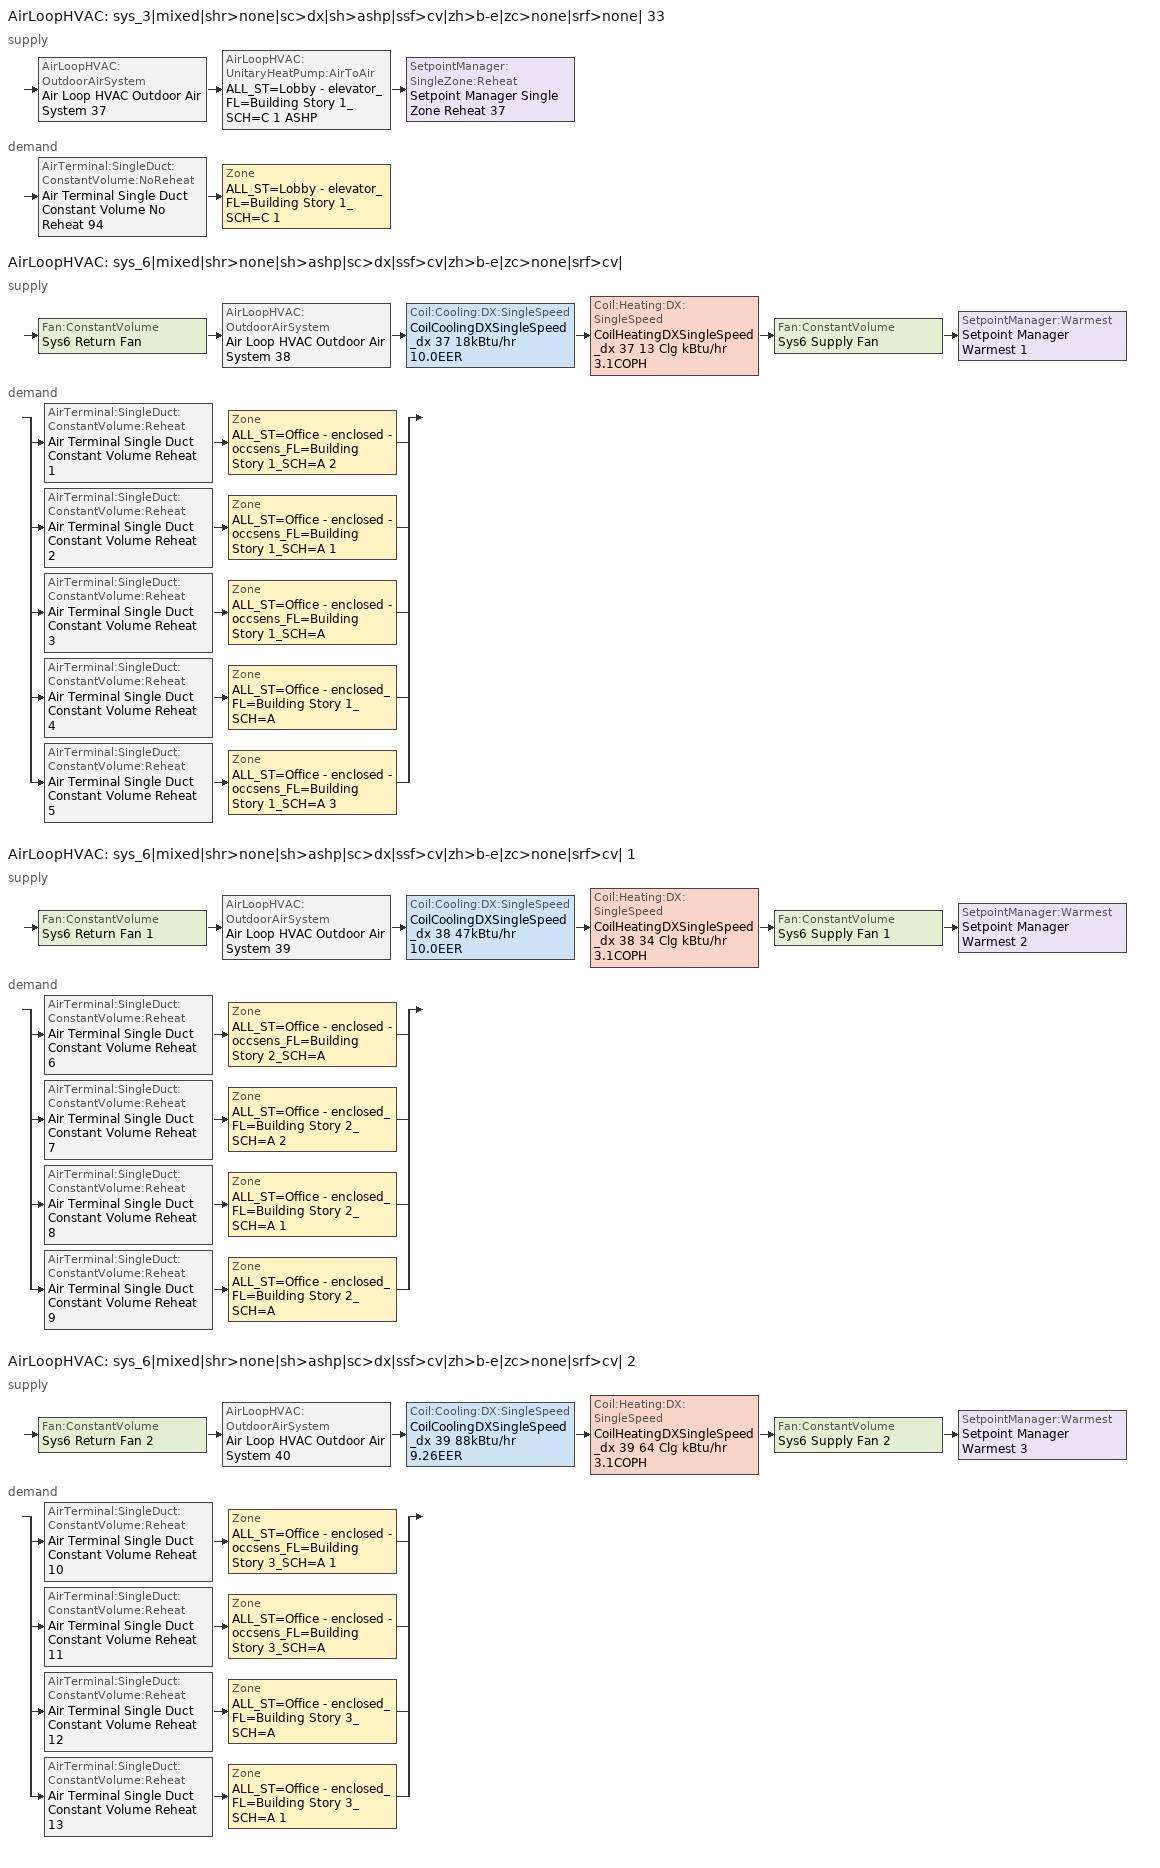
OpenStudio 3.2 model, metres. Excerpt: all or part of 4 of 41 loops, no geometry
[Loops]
AirLoopHVAC 'sys_3|mixed|shr>none|sc>dx|sh>ashp|ssf>cv|zh>b-e|zc>none|srf>none| 33'
 supply: AirLoopHVAC:OutdoorAirSystem 'Air Loop HVAC Outdoor Air System 37' > AirLoopHVAC:UnitaryHeatPump:AirToAir 'ALL_ST=Lobby - elevator_FL=Building Story 1_SCH=C 1 ASHP' > SetpointManager:SingleZone:Reheat 'Setpoint Manager Single Zone Reheat 37'
 demand: AirTerminal:SingleDuct:ConstantVolume:NoReheat 'Air Terminal Single Duct Constant Volume No Reheat 94' > Zone 'ALL_ST=Lobby - elevator_FL=Building Story 1_SCH=C 1'
AirLoopHVAC 'sys_6|mixed|shr>none|sh>ashp|sc>dx|ssf>cv|zh>b-e|zc>none|srf>cv|'
 supply: Fan:ConstantVolume 'Sys6 Return Fan' > AirLoopHVAC:OutdoorAirSystem 'Air Loop HVAC Outdoor Air System 38' > Coil:Cooling:DX:SingleSpeed 'CoilCoolingDXSingleSpeed_dx 37 18kBtu/hr 10.0EER' > Coil:Heating:DX:SingleSpeed 'CoilHeatingDXSingleSpeed_dx 37 13 Clg kBtu/hr 3.1COPH' > Fan:ConstantVolume 'Sys6 Supply Fan' > SetpointManager:Warmest 'Setpoint Manager Warmest 1'
 demand: split
  | AirTerminal:SingleDuct:ConstantVolume:Reheat 'Air Terminal Single Duct Constant Volume Reheat 1' > Zone 'ALL_ST=Office - enclosed - occsens_FL=Building Story 1_SCH=A 2'
  | AirTerminal:SingleDuct:ConstantVolume:Reheat 'Air Terminal Single Duct Constant Volume Reheat 2' > Zone 'ALL_ST=Office - enclosed - occsens_FL=Building Story 1_SCH=A 1'
  | AirTerminal:SingleDuct:ConstantVolume:Reheat 'Air Terminal Single Duct Constant Volume Reheat 3' > Zone 'ALL_ST=Office - enclosed - occsens_FL=Building Story 1_SCH=A'
  | AirTerminal:SingleDuct:ConstantVolume:Reheat 'Air Terminal Single Duct Constant Volume Reheat 4' > Zone 'ALL_ST=Office - enclosed_FL=Building Story 1_SCH=A'
  | AirTerminal:SingleDuct:ConstantVolume:Reheat 'Air Terminal Single Duct Constant Volume Reheat 5' > Zone 'ALL_ST=Office - enclosed - occsens_FL=Building Story 1_SCH=A 3'
AirLoopHVAC 'sys_6|mixed|shr>none|sh>ashp|sc>dx|ssf>cv|zh>b-e|zc>none|srf>cv| 1'
 supply: Fan:ConstantVolume 'Sys6 Return Fan 1' > AirLoopHVAC:OutdoorAirSystem 'Air Loop HVAC Outdoor Air System 39' > Coil:Cooling:DX:SingleSpeed 'CoilCoolingDXSingleSpeed_dx 38 47kBtu/hr 10.0EER' > Coil:Heating:DX:SingleSpeed 'CoilHeatingDXSingleSpeed_dx 38 34 Clg kBtu/hr 3.1COPH' > Fan:ConstantVolume 'Sys6 Supply Fan 1' > SetpointManager:Warmest 'Setpoint Manager Warmest 2'
 demand: split
  | AirTerminal:SingleDuct:ConstantVolume:Reheat 'Air Terminal Single Duct Constant Volume Reheat 6' > Zone 'ALL_ST=Office - enclosed - occsens_FL=Building Story 2_SCH=A'
  | AirTerminal:SingleDuct:ConstantVolume:Reheat 'Air Terminal Single Duct Constant Volume Reheat 7' > Zone 'ALL_ST=Office - enclosed_FL=Building Story 2_SCH=A 2'
  | AirTerminal:SingleDuct:ConstantVolume:Reheat 'Air Terminal Single Duct Constant Volume Reheat 8' > Zone 'ALL_ST=Office - enclosed_FL=Building Story 2_SCH=A 1'
  | AirTerminal:SingleDuct:ConstantVolume:Reheat 'Air Terminal Single Duct Constant Volume Reheat 9' > Zone 'ALL_ST=Office - enclosed_FL=Building Story 2_SCH=A'
AirLoopHVAC 'sys_6|mixed|shr>none|sh>ashp|sc>dx|ssf>cv|zh>b-e|zc>none|srf>cv| 2'
 supply: Fan:ConstantVolume 'Sys6 Return Fan 2' > AirLoopHVAC:OutdoorAirSystem 'Air Loop HVAC Outdoor Air System 40' > Coil:Cooling:DX:SingleSpeed 'CoilCoolingDXSingleSpeed_dx 39 88kBtu/hr 9.26EER' > Coil:Heating:DX:SingleSpeed 'CoilHeatingDXSingleSpeed_dx 39 64 Clg kBtu/hr 3.1COPH' > Fan:ConstantVolume 'Sys6 Supply Fan 2' > SetpointManager:Warmest 'Setpoint Manager Warmest 3'
 demand: split
  | AirTerminal:SingleDuct:ConstantVolume:Reheat 'Air Terminal Single Duct Constant Volume Reheat 10' > Zone 'ALL_ST=Office - enclosed - occsens_FL=Building Story 3_SCH=A 1'
  | AirTerminal:SingleDuct:ConstantVolume:Reheat 'Air Terminal Single Duct Constant Volume Reheat 11' > Zone 'ALL_ST=Office - enclosed - occsens_FL=Building Story 3_SCH=A'
  | AirTerminal:SingleDuct:ConstantVolume:Reheat 'Air Terminal Single Duct Constant Volume Reheat 12' > Zone 'ALL_ST=Office - enclosed_FL=Building Story 3_SCH=A'
  | AirTerminal:SingleDuct:ConstantVolume:Reheat 'Air Terminal Single Duct Constant Volume Reheat 13' > Zone 'ALL_ST=Office - enclosed_FL=Building Story 3_SCH=A 1'
[Sizing:Zone] Zone Cooling Design Supply Air Temperature Input Method=TemperatureDifference; Zone Cooling Design Supply Air Temperature {C}=14; Zone Cooling Design Supply Air Temperature Difference {deltaC}=11; Zone Heating Design Supply Air Temperature Input Method=TemperatureDifference; Zone Heating Design Supply Air Temperature {C}=40; Zone Heating Design Supply Air Temperature Difference {deltaC}=21; Zone Cooling Design Supply Air Humidity Ratio {kg-H2O/kg-air}=0.0085; Zone Heating Design Supply Air Humidity Ratio {kg-H2O/kg-air}=0.008; Zone Heating Sizing Factor=1.3; Zone Cooling Sizing Factor=1; Cooling Design Air Flow Method=DesignDay; Heating Design Air Flow Method=DesignDay; Account for Dedicated Outdoor Air System=No; Dedicated Outdoor Air System Control Strategy=NeutralSupplyAir; Dedicated Outdoor Air Low Setpoint Temperature for Design {C}=autosize; Dedicated Outdoor Air High Setpoint Temperature for Design {C}=autosize
ALL_ST=Office - enclosed - occsens_FL=Building Story 1_SCH=A; ALL_ST=Office - enclosed - occsens_FL=Building Story 1_SCH=A 1; ALL_ST=Office - enclosed_FL=Building Story 2_SCH=A; ALL_ST=Office - enclosed - occsens_FL=Building Story 1_SCH=A 2; ALL_ST=Office - enclosed_FL=Building Story 3_SCH=A; ALL_ST=Office - enclosed - occsens_FL=Building Story 3_SCH=A; ALL_ST=Office - enclosed_FL=Building Story 2_SCH=A 1; ALL_ST=Office - enclosed - occsens_FL=Building Story 3_SCH=A 1; ALL_ST=Office - enclosed_FL=Building Story 1_SCH=A; ALL_ST=Office - enclosed - occsens_FL=Building Story 1_SCH=A 3; ALL_ST=Office - enclosed_FL=Building Story 2_SCH=A 2; ALL_ST=Office - enclosed - occsens_FL=Building Story 2_SCH=A; ALL_ST=Office - enclosed_FL=Building Story 3_SCH=A 1; ALL_ST=Lobby - elevator_FL=Building Story 1_SCH=C 1
[Zone equipment]
ALL_ST=Office - enclosed - occsens_FL=Building Story 1_SCH=A: Zone HVAC Baseboard Convective Electric 97, Air Terminal Single Duct Constant Volume Reheat 3
ALL_ST=Office - enclosed - occsens_FL=Building Story 1_SCH=A 1: Zone HVAC Baseboard Convective Electric 96, Air Terminal Single Duct Constant Volume Reheat 2
ALL_ST=Office - enclosed_FL=Building Story 2_SCH=A: Zone HVAC Baseboard Convective Electric 103, Air Terminal Single Duct Constant Volume Reheat 9
ALL_ST=Office - enclosed - occsens_FL=Building Story 1_SCH=A 2: Zone HVAC Baseboard Convective Electric 95, Air Terminal Single Duct Constant Volume Reheat 1
ALL_ST=Office - enclosed_FL=Building Story 3_SCH=A: Zone HVAC Baseboard Convective Electric 106, Air Terminal Single Duct Constant Volume Reheat 12
ALL_ST=Office - enclosed - occsens_FL=Building Story 3_SCH=A: Zone HVAC Baseboard Convective Electric 105, Air Terminal Single Duct Constant Volume Reheat 11
ALL_ST=Office - enclosed_FL=Building Story 2_SCH=A 1: Zone HVAC Baseboard Convective Electric 102, Air Terminal Single Duct Constant Volume Reheat 8
ALL_ST=Office - enclosed - occsens_FL=Building Story 3_SCH=A 1: Zone HVAC Baseboard Convective Electric 104, Air Terminal Single Duct Constant Volume Reheat 10
ALL_ST=Office - enclosed_FL=Building Story 1_SCH=A: Zone HVAC Baseboard Convective Electric 98, Air Terminal Single Duct Constant Volume Reheat 4
ALL_ST=Office - enclosed - occsens_FL=Building Story 1_SCH=A 3: Zone HVAC Baseboard Convective Electric 99, Air Terminal Single Duct Constant Volume Reheat 5
ALL_ST=Office - enclosed_FL=Building Story 2_SCH=A 2: Zone HVAC Baseboard Convective Electric 101, Air Terminal Single Duct Constant Volume Reheat 7
ALL_ST=Office - enclosed - occsens_FL=Building Story 2_SCH=A: Zone HVAC Baseboard Convective Electric 100, Air Terminal Single Duct Constant Volume Reheat 6
ALL_ST=Office - enclosed_FL=Building Story 3_SCH=A 1: Zone HVAC Baseboard Convective Electric 107, Air Terminal Single Duct Constant Volume Reheat 13
ALL_ST=Lobby - elevator_FL=Building Story 1_SCH=C 1: Zone HVAC Baseboard Convective Electric 94, Air Terminal Single Duct Constant Volume No Reheat 94
[AirLoopHVAC] Design Supply Air Flow Rate {m3/s}=autosize; Design Return Air Flow Fraction of Supply Air Flow=1
Name | Availability Schedule
sys_3|mixed|shr>none|sc>dx|sh>ashp|ssf>cv|zh>b-e|zc>none|srf>none| 33 | sys_3|mixed|shr>none|sc>dx|sh>ashp|ssf>cv|zh>b-e|zc>none|srf>none| 33 Occ Sch
sys_6|mixed|shr>none|sh>ashp|sc>dx|ssf>cv|zh>b-e|zc>none|srf>cv| | sys_6|mixed|shr>none|sh>ashp|sc>dx|ssf>cv|zh>b-e|zc>none|srf>cv| Occ Sch
sys_6|mixed|shr>none|sh>ashp|sc>dx|ssf>cv|zh>b-e|zc>none|srf>cv| 1 | sys_6|mixed|shr>none|sh>ashp|sc>dx|ssf>cv|zh>b-e|zc>none|srf>cv| 1 Occ Sch
sys_6|mixed|shr>none|sh>ashp|sc>dx|ssf>cv|zh>b-e|zc>none|srf>cv| 2 | sys_6|mixed|shr>none|sh>ashp|sc>dx|ssf>cv|zh>b-e|zc>none|srf>cv| 2 Occ Sch
[Sizing:System] Type of Load to Size On=Sensible; Design Outdoor Air Flow Rate {m3/s}=Autosize; Preheat Design Temperature {C}=7; Preheat Design Humidity Ratio {kg-H2O/kg-Air}=0.008; Precool Design Humidity Ratio {kg-H2O/kg-Air}=0.008; Central Cooling Design Supply Air Temperature {C}=13; Sizing Option=NonCoincident; 100% Outdoor Air in Cooling=No; 100% Outdoor Air in Heating=No; Central Cooling Design Supply Air Humidity Ratio {kg-H2O/kg-Air}=0.0085; Central Heating Design Supply Air Humidity Ratio {kg-H2O/kg-Air}=0.008; Cooling Design Air Flow Method=DesignDay; Cooling Design Air Flow Rate {m3/s}=0; Heating Design Air Flow Method=DesignDay; Heating Design Air Flow Rate {m3/s}=0; System Outdoor Air Method=ZoneSum; Zone Maximum Outdoor Air Fraction=1; Cooling Supply Air Flow Rate Per Floor Area {m3/s-m2}=0.00996765; Cooling Fraction of Autosized Cooling Supply Air Flow Rate=1; Cooling Supply Air Flow Rate Per Unit Cooling Capacity {m3/s-W}=3.94755e-05; Heating Supply Air Flow Rate Per Floor Area {m3/s-m2}=0.00996765; Heating Fraction of Autosized Heating Supply Air Flow Rate=1; Heating Fraction of Autosized Cooling Supply Air Flow Rate=1; Heating Supply Air Flow Rate Per Unit Heating Capacity {m3/s-W}=3.15882e-05; Cooling Design Capacity Method=CoolingDesignCapacity; Cooling Design Capacity {W}=autosize; Cooling Design Capacity Per Floor Area {W/m2}=234.7; Fraction of Autosized Cooling Design Capacity=1; Heating Design Capacity Method=HeatingDesignCapacity; Heating Design Capacity {W}=autosize; Heating Design Capacity Per Floor Area {W/m2}=157; Fraction of Autosized Heating Design Capacity=1; Central Cooling Capacity Control Method=OnOff
Name | Central Heating Maximum System Air Flow Ratio | Precool Design Temperature {C} | Central Heating Design Supply Air Temperature {C}
sys_3|mixed|shr>none|sc>dx|sh>ashp|ssf>cv|zh>b-e|zc>none|srf>none| 33 | 1 | 13 | 43
sys_6|mixed|shr>none|sh>ashp|sc>dx|ssf>cv|zh>b-e|zc>none|srf>cv|; sys_6|mixed|shr>none|sh>ashp|sc>dx|ssf>cv|zh>b-e|zc>none|srf>cv| 1; sys_6|mixed|shr>none|sh>ashp|sc>dx|ssf>cv|zh>b-e|zc>none|srf>cv| 2 | 0.3 | 12.8 | 13.1
[Fan:OnOff]
Fan On Off 37: Availability Schedule=Always On Discrete; Fan Total Efficiency=0.39975; Pressure Rise {Pa}=622.722; Maximum Flow Rate {m3/s}=autosize; Motor Efficiency=0.615; Motor In Airstream Fraction=1; Fan Power Ratio Function of Speed Ratio Curve=Fan On Off Power Curve 36; Fan Efficiency Ratio Function of Speed Ratio Curve=Fan On Off Efficiency Curve 36
[Coil:Cooling:DX:SingleSpeed] Availability Schedule=Always On Discrete; Rated Total Cooling Capacity {W}=autosize; Rated Sensible Heat Ratio=autosize; Rated Air Flow Rate {m3/s}=autosize; Rated Evaporator Fan Power Per Volume Flow Rate {W/(m3/s)}=773.3; Total Cooling Capacity Function of Temperature Curve=DXCOOL-NECB2011-REF-CAPFT; Total Cooling Capacity Function of Flow Fraction Curve=DXCOOL-NECB2011-REF-CAPFFLOW; Energy Input Ratio Function of Temperature Curve=DXCOOL-NECB2011-REF-COOLEIRFT; Energy Input Ratio Function of Flow Fraction Curve=DXCOOL-NECB2011-REF-COOLEIRFFLOW; Part Load Fraction Correlation Curve=DXCOOL-NECB2011-REF-COOLPLFFPLR; Minimum Outdoor Dry-Bulb Temperature for Compressor Operation {C}=-25; Condenser Type=AirCooled; Evaporative Condenser Effectiveness=0; Evaporative Condenser Air Flow Rate {m3/s}=Autosize; Evaporative Condenser Pump Rated Power Consumption {W}=Autosize; Crankcase Heater Capacity {W}=0; Maximum Outdoor Dry-Bulb Temperature for Crankcase Heater Operation {C}=0; Basin Heater Capacity {W/K}=0; Basin Heater Setpoint Temperature {C}=10
Name | Rated COP {W/W}
CoilCoolingDXSingleSpeed_dx 36 27kBtu/hr 10.0EER; CoilCoolingDXSingleSpeed_dx 37 18kBtu/hr 10.0EER; CoilCoolingDXSingleSpeed_dx 38 47kBtu/hr 10.0EER | 3.46588
CoilCoolingDXSingleSpeed_dx 39 88kBtu/hr 9.26EER | 3.21949
[Coil:Heating:DX:SingleSpeed] Availability Schedule=Always On Discrete; Rated Air Flow Rate {m3/s}=Autosize; Rated Supply Fan Power Per Volume Flow Rate {W/(m3/s)}=773.3; Total Heating Capacity Function of Temperature Curve=DXHEAT-NECB2011-REF-CAPFT; Total Heating Capacity Function of Flow Fraction Curve=DXHEAT-NECB2011-REF-CAPFFLOW; Energy Input Ratio Function of Temperature Curve=DXHEAT-NECB2011-REF-EIRFT; Energy Input Ratio Function of Flow Fraction Curve=DXHEAT-NECB2011-REF-EIRFFLOW; Part Load Fraction Correlation Curve=DXHEAT-NECB2011-REF-PLFFPLR; Minimum Outdoor Dry-Bulb Temperature for Compressor Operation {C}=-10; Defrost Strategy=Resistive; Defrost Control=Timed; Defrost Time Period Fraction=0.166667; Resistive Defrost Heater Capacity {W}=2000
Name | Rated Total Heating Capacity {W} | Rated COP {W/W}
CoilHeatingDXSingleSpeed_dx 36 20 Clg kBtu/hr 3.1COPH | 5724.25 | 3.30116
CoilHeatingDXSingleSpeed_dx 37 13 Clg kBtu/hr 3.1COPH | 3767.8 | 3.2981
CoilHeatingDXSingleSpeed_dx 38 34 Clg kBtu/hr 3.1COPH | 9981.22 | 3.30783
CoilHeatingDXSingleSpeed_dx 39 64 Clg kBtu/hr 3.1COPH | 18729.2 | 3.32152
[Controller:OutdoorAir] Minimum Outdoor Air Flow Rate {m3/s}=autosize; Maximum Outdoor Air Flow Rate {m3/s}=Autosize; Economizer Control Action Type=ModulateFlow; Lockout Type=NoLockout; Minimum Limit Type=FixedMinimum; High Humidity Control=No; Heat Recovery Bypass Control Type=BypassWhenWithinEconomizerLimits
Name | Economizer Control Type | Economizer Maximum Limit Dry-Bulb Temperature {C} | Economizer Maximum Limit Enthalpy {J/kg} | Economizer Minimum Limit Dry-Bulb Temperature {C} | Minimum Outdoor Air Schedule | Controller Mechanical Ventilation
Controller Outdoor Air 37 | NoEconomizer | 28 | 64000 | -100 | sys_3|mixed|shr>none|sc>dx|sh>ashp|ssf>cv|zh>b-e|zc>none|srf>none| 33 Occ Sch | Controller Mechanical Ventilation 37
Controller Outdoor Air 38 | NoEconomizer | 28 | 64000 | -100 | sys_6|mixed|shr>none|sh>ashp|sc>dx|ssf>cv|zh>b-e|zc>none|srf>cv| Occ Sch | Controller Mechanical Ventilation 38
Controller Outdoor Air 39 | NoEconomizer | 28 | 64000 | -100 | sys_6|mixed|shr>none|sh>ashp|sc>dx|ssf>cv|zh>b-e|zc>none|srf>cv| 1 Occ Sch | Controller Mechanical Ventilation 39
Controller Outdoor Air 40 | DifferentialEnthalpy |  |  |  | sys_6|mixed|shr>none|sh>ashp|sc>dx|ssf>cv|zh>b-e|zc>none|srf>cv| 2 Occ Sch | Controller Mechanical Ventilation 40
[Controller:MechanicalVentilation] Availability Schedule=Always On Discrete; System Outdoor Air Method=ZoneSum
Controller Mechanical Ventilation 37; Controller Mechanical Ventilation 38; Controller Mechanical Ventilation 39; Controller Mechanical Ventilation 40
[AirLoopHVAC:OutdoorAirSystem]
Name | Controller
Air Loop HVAC Outdoor Air System 37 | Controller Outdoor Air 37
Air Loop HVAC Outdoor Air System 38 | Controller Outdoor Air 38
Air Loop HVAC Outdoor Air System 39 | Controller Outdoor Air 39
Air Loop HVAC Outdoor Air System 40 | Controller Outdoor Air 40
[Coil:Heating:Gas] Availability Schedule=Always On Discrete; Gas Burner Efficiency=0.924; Nominal Capacity {W}=AutoSize; Parasitic Electric Load {W}=0; Part Load Fraction Correlation Curve=FURNACE-EFFPLR-NECB2011; Parasitic Gas Load {W}=0
Coil Heating Gas 37; Coil Heating Gas 38; Coil Heating Gas 39; Coil Heating Gas 40; Coil Heating Gas 41; Coil Heating Gas 42; Coil Heating Gas 43; Coil Heating Gas 44; Coil Heating Gas 45; Coil Heating Gas 46; Coil Heating Gas 47; Coil Heating Gas 48; Coil Heating Gas 49; Coil Heating Gas 50
[AirLoopHVAC:UnitaryHeatPump:AirToAir]
ALL_ST=Lobby - elevator_FL=Building Story 1_SCH=C 1 ASHP: Availability Schedule=Always On Discrete; Supply Air Flow Rate During Cooling Operation {m3/s}=Autosize; Supply Air Flow Rate During Heating Operation {m3/s}=Autosize; Controlling Zone or Thermostat Location=ALL_ST=Lobby - elevator_FL=Building Story 1_SCH=C 1; Supply Air Fan=Fan On Off 37; Heating Coil=CoilHeatingDXSingleSpeed_dx 36 20 Clg kBtu/hr 3.1COPH; Cooling Coil=CoilCoolingDXSingleSpeed_dx 36 27kBtu/hr 10.0EER; Supplemental Heating Coil=Coil Heating Gas 37; Maximum Supply Air Temperature from Supplemental Heater {C}=Autosize; Supply Air Fan Operating Mode Schedule=sys_3|mixed|shr>none|sc>dx|sh>ashp|ssf>cv|zh>b-e|zc>none|srf>none| 33 Occ Sch
[SetpointManager:SingleZone:Reheat]
Setpoint Manager Single Zone Reheat 37: Minimum Supply Air Temperature {C}=13; Maximum Supply Air Temperature {C}=43; Control Zone=ALL_ST=Lobby - elevator_FL=Building Story 1_SCH=C 1
[ZoneHVAC:Baseboard:Convective:Electric] Availability Schedule=Always On Discrete; Nominal Capacity {W}=autosize; Efficiency=1
Zone HVAC Baseboard Convective Electric 94; Zone HVAC Baseboard Convective Electric 95; Zone HVAC Baseboard Convective Electric 96; Zone HVAC Baseboard Convective Electric 97; Zone HVAC Baseboard Convective Electric 98; Zone HVAC Baseboard Convective Electric 99; Zone HVAC Baseboard Convective Electric 100; Zone HVAC Baseboard Convective Electric 101; Zone HVAC Baseboard Convective Electric 102; Zone HVAC Baseboard Convective Electric 103; Zone HVAC Baseboard Convective Electric 104; Zone HVAC Baseboard Convective Electric 105; Zone HVAC Baseboard Convective Electric 106; Zone HVAC Baseboard Convective Electric 107
[AirTerminal:SingleDuct:ConstantVolume:NoReheat]
Air Terminal Single Duct Constant Volume No Reheat 94: Availability Schedule=Always On Discrete; Maximum Air Flow Rate {m3/s}=AutoSize
[Fan:ConstantVolume] Availability Schedule=Always On Discrete; Fan Total Efficiency=0.39975; Pressure Rise {Pa}=640; Maximum Flow Rate {m3/s}=AutoSize; Motor Efficiency=0.615
Sys6 Supply Fan; Sys6 Return Fan; Sys6 Supply Fan 1; Sys6 Return Fan 1; Sys6 Supply Fan 2; Sys6 Return Fan 2
[SetpointManager:Warmest] Control Variable=Temperature; Minimum Setpoint Temperature {C}=13; Maximum Setpoint Temperature {C}=24; Strategy=MaximumTemperature
Setpoint Manager Warmest 1; Setpoint Manager Warmest 2; Setpoint Manager Warmest 3
[AirTerminal:SingleDuct:ConstantVolume:Reheat] Availability Schedule=Always On Discrete; Maximum Air Flow Rate {m3/s}=autosize; Maximum Hot Water or Steam Flow Rate {m3/s}=autosize; Minimum Hot Water or Steam Flow Rate {m3/s}=0; Convergence Tolerance=0.001; Maximum Reheat Air Temperature {C}=35
Name | Reheat Coil
Air Terminal Single Duct Constant Volume Reheat 1 | Coil Heating Gas 38
Air Terminal Single Duct Constant Volume Reheat 2 | Coil Heating Gas 39
Air Terminal Single Duct Constant Volume Reheat 3 | Coil Heating Gas 40
Air Terminal Single Duct Constant Volume Reheat 4 | Coil Heating Gas 41
Air Terminal Single Duct Constant Volume Reheat 5 | Coil Heating Gas 42
Air Terminal Single Duct Constant Volume Reheat 6 | Coil Heating Gas 43
Air Terminal Single Duct Constant Volume Reheat 7 | Coil Heating Gas 44
Air Terminal Single Duct Constant Volume Reheat 8 | Coil Heating Gas 45
Air Terminal Single Duct Constant Volume Reheat 9 | Coil Heating Gas 46
Air Terminal Single Duct Constant Volume Reheat 10 | Coil Heating Gas 47
Air Terminal Single Duct Constant Volume Reheat 11 | Coil Heating Gas 48
Air Terminal Single Duct Constant Volume Reheat 12 | Coil Heating Gas 49
Air Terminal Single Duct Constant Volume Reheat 13 | Coil Heating Gas 50
[Schedule:Ruleset]
Name | Default Day Schedule | Summer Design Day Schedule | Winter Design Day Schedule
sys_3|mixed|shr>none|sc>dx|sh>ashp|ssf>cv|zh>b-e|zc>none|srf>none| 33 Occ Sch | sys_3|mixed|shr>none|sc>dx|sh>ashp|ssf>cv|zh>b-e|zc>none|srf>none| 33 Occ Sch Default | sys_3|mixed|shr>none|sc>dx|sh>ashp|ssf>cv|zh>b-e|zc>none|srf>none| 33 Occ Sch Summer Design Day | sys_3|mixed|shr>none|sc>dx|sh>ashp|ssf>cv|zh>b-e|zc>none|srf>none| 33 Occ Sch Winter Design Day
sys_6|mixed|shr>none|sh>ashp|sc>dx|ssf>cv|zh>b-e|zc>none|srf>cv| Occ Sch | sys_6|mixed|shr>none|sh>ashp|sc>dx|ssf>cv|zh>b-e|zc>none|srf>cv| Occ Sch Default | sys_6|mixed|shr>none|sh>ashp|sc>dx|ssf>cv|zh>b-e|zc>none|srf>cv| Occ Sch Summer Design Day | sys_6|mixed|shr>none|sh>ashp|sc>dx|ssf>cv|zh>b-e|zc>none|srf>cv| Occ Sch Winter Design Day
sys_6|mixed|shr>none|sh>ashp|sc>dx|ssf>cv|zh>b-e|zc>none|srf>cv| 1 Occ Sch | sys_6|mixed|shr>none|sh>ashp|sc>dx|ssf>cv|zh>b-e|zc>none|srf>cv| 1 Occ Sch Default | sys_6|mixed|shr>none|sh>ashp|sc>dx|ssf>cv|zh>b-e|zc>none|srf>cv| 1 Occ Sch Summer Design Day | sys_6|mixed|shr>none|sh>ashp|sc>dx|ssf>cv|zh>b-e|zc>none|srf>cv| 1 Occ Sch Winter Design Day
sys_6|mixed|shr>none|sh>ashp|sc>dx|ssf>cv|zh>b-e|zc>none|srf>cv| 2 Occ Sch | sys_6|mixed|shr>none|sh>ashp|sc>dx|ssf>cv|zh>b-e|zc>none|srf>cv| 2 Occ Sch Default | sys_6|mixed|shr>none|sh>ashp|sc>dx|ssf>cv|zh>b-e|zc>none|srf>cv| 2 Occ Sch Summer Design Day | sys_6|mixed|shr>none|sh>ashp|sc>dx|ssf>cv|zh>b-e|zc>none|srf>cv| 2 Occ Sch Winter Design Day
[Schedule:Day]
sys_3|mixed|shr>none|sc>dx|sh>ashp|ssf>cv|zh>b-e|zc>none|srf>none| 33 Occ Sch Default: 9, 0, 0, 21, 0, 1, 24, 0, 0
sys_3|mixed|shr>none|sc>dx|sh>ashp|ssf>cv|zh>b-e|zc>none|srf>none| 33 Occ Sch Winter Design Day; sys_3|mixed|shr>none|sc>dx|sh>ashp|ssf>cv|zh>b-e|zc>none|srf>none| 33 Occ Sch Summer Design Day; sys_6|mixed|shr>none|sh>ashp|sc>dx|ssf>cv|zh>b-e|zc>none|srf>cv| Occ Sch Winter Design Day; sys_6|mixed|shr>none|sh>ashp|sc>dx|ssf>cv|zh>b-e|zc>none|srf>cv| Occ Sch Summer Design Day; sys_6|mixed|shr>none|sh>ashp|sc>dx|ssf>cv|zh>b-e|zc>none|srf>cv| 1 Occ Sch Winter Design Day; sys_6|mixed|shr>none|sh>ashp|sc>dx|ssf>cv|zh>b-e|zc>none|srf>cv| 1 Occ Sch Summer Design Day; sys_6|mixed|shr>none|sh>ashp|sc>dx|ssf>cv|zh>b-e|zc>none|srf>cv| 2 Occ Sch Winter Design Day; sys_6|mixed|shr>none|sh>ashp|sc>dx|ssf>cv|zh>b-e|zc>none|srf>cv| 2 Occ Sch Summer Design Day: 24, 0, 1
sys_3|mixed|shr>none|sc>dx|sh>ashp|ssf>cv|zh>b-e|zc>none|srf>none| 33 Occ Sch Sunday: 11, 0, 0, 19, 0, 1, 24, 0, 0
sys_6|mixed|shr>none|sh>ashp|sc>dx|ssf>cv|zh>b-e|zc>none|srf>cv| Occ Sch Default; sys_6|mixed|shr>none|sh>ashp|sc>dx|ssf>cv|zh>b-e|zc>none|srf>cv| 1 Occ Sch Default; sys_6|mixed|shr>none|sh>ashp|sc>dx|ssf>cv|zh>b-e|zc>none|srf>cv| 2 Occ Sch Default: 8, 0, 0, 19, 0, 1, 24, 0, 0
sys_6|mixed|shr>none|sh>ashp|sc>dx|ssf>cv|zh>b-e|zc>none|srf>cv| Occ Sch Sunday; sys_6|mixed|shr>none|sh>ashp|sc>dx|ssf>cv|zh>b-e|zc>none|srf>cv| 1 Occ Sch Sunday; sys_6|mixed|shr>none|sh>ashp|sc>dx|ssf>cv|zh>b-e|zc>none|srf>cv| 2 Occ Sch Sunday: 24, 0, 0
[Schedule:Rule] Rule Order=0; Apply Sunday=Yes; Date Specification Type=DateRange; Start Month=1; Start Day=1; End Month=12; End Day=31
Name | Schedule Ruleset | Day Schedule | Apply Saturday
sys_3|mixed|shr>none|sc>dx|sh>ashp|ssf>cv|zh>b-e|zc>none|srf>none| 33 Occ Sch Sunday Rule | sys_3|mixed|shr>none|sc>dx|sh>ashp|ssf>cv|zh>b-e|zc>none|srf>none| 33 Occ Sch | sys_3|mixed|shr>none|sc>dx|sh>ashp|ssf>cv|zh>b-e|zc>none|srf>none| 33 Occ Sch Sunday
sys_6|mixed|shr>none|sh>ashp|sc>dx|ssf>cv|zh>b-e|zc>none|srf>cv| Occ Sch Sunday Rule | sys_6|mixed|shr>none|sh>ashp|sc>dx|ssf>cv|zh>b-e|zc>none|srf>cv| Occ Sch | sys_6|mixed|shr>none|sh>ashp|sc>dx|ssf>cv|zh>b-e|zc>none|srf>cv| Occ Sch Sunday | Yes
sys_6|mixed|shr>none|sh>ashp|sc>dx|ssf>cv|zh>b-e|zc>none|srf>cv| 1 Occ Sch Sunday Rule | sys_6|mixed|shr>none|sh>ashp|sc>dx|ssf>cv|zh>b-e|zc>none|srf>cv| 1 Occ Sch | sys_6|mixed|shr>none|sh>ashp|sc>dx|ssf>cv|zh>b-e|zc>none|srf>cv| 1 Occ Sch Sunday | Yes
sys_6|mixed|shr>none|sh>ashp|sc>dx|ssf>cv|zh>b-e|zc>none|srf>cv| 2 Occ Sch Sunday Rule | sys_6|mixed|shr>none|sh>ashp|sc>dx|ssf>cv|zh>b-e|zc>none|srf>cv| 2 Occ Sch | sys_6|mixed|shr>none|sh>ashp|sc>dx|ssf>cv|zh>b-e|zc>none|srf>cv| 2 Occ Sch Sunday | Yes
[Schedule:Constant]
Always On Discrete: Value=1
[Curve:Exponent]
Fan On Off Power Curve 36: Coefficient1 Constant=1; Coefficient2 Constant=0; Coefficient3 Constant=0; Minimum Value of x=0; Maximum Value of x=1
[Curve:Cubic]
Name | Coefficient1 Constant | Coefficient2 x | Coefficient3 x**2 | Coefficient4 x**3 | Minimum Value of x | Maximum Value of x
Fan On Off Efficiency Curve 36 | 1 | 0 | 0 | 0 | 0 | 1
DXHEAT-NECB2011-REF-CAPFT | 0.729009 | 0.0319275 | 0.000136404 | -8.748e-06 | -20 | 20
DXHEAT-NECB2011-REF-CAPFFLOW | 0.84 | 0.16 | 0 | 0 | 0.5 | 1.5
DXHEAT-NECB2011-REF-EIRFT | 1.2183 | -0.03612 | 0.00142 | -2.68e-05 | -20 | 20
DXHEAT-NECB2011-REF-PLFFPLR | 0.3696 | 2.3362 | -2.9577 | 1.2596 | 0.7 | 1
DXCOOL-NECB2011-REF-COOLPLFFPLR | 0.0277 | 4.9151 | -8.184 | 4.2702 | 0.7 | 1
FURNACE-EFFPLR-NECB2011 | 0.722 | 0.8211 | -1.0396 | 0.5 | 0 | 1
[Curve:Biquadratic] Minimum Value of x=13; Maximum Value of x=24; Minimum Value of y=24; Maximum Value of y=46
Name | Coefficient1 Constant | Coefficient2 x | Coefficient3 x**2 | Coefficient4 y | Coefficient5 y**2 | Coefficient6 x*y
DXCOOL-NECB2011-REF-CAPFT | 0.867905 | 0.0142459 | 0.00055436 | -0.0075575 | 3.3e-05 | -0.0001918
DXCOOL-NECB2011-REF-COOLEIRFT | 0.114171 | 0.0281822 | -0.0004199 | 0.0214108 | 0.000161028 | -0.000679104
[Curve:Quadratic]
Name | Coefficient1 Constant | Coefficient2 x | Coefficient3 x**2 | Minimum Value of x | Maximum Value of x
DXHEAT-NECB2011-REF-EIRFFLOW | 1.3824 | -0.4336 | 0.0512 | 0 | 1
DXCOOL-NECB2011-REF-CAPFFLOW | 0.8 | 0.2 | 0 | 0.5 | 1.5
DXCOOL-NECB2011-REF-COOLEIRFFLOW | 1.1552 | -0.1808 | 0.0256 | 0.5 | 1.5
